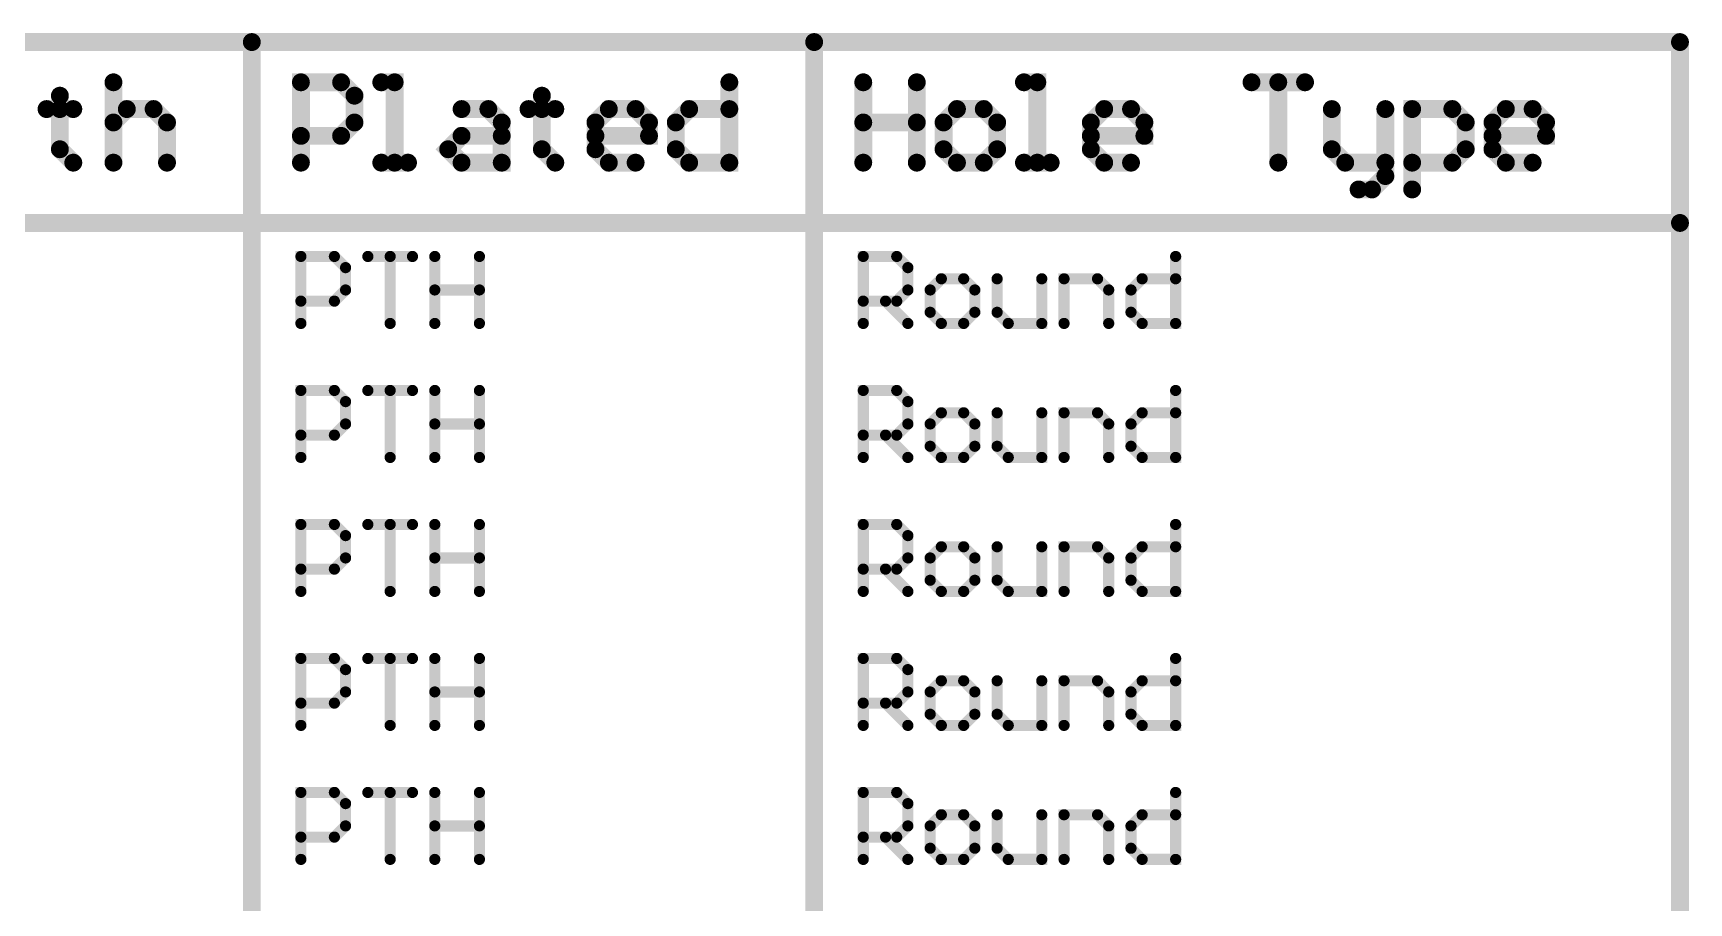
# Model space of a CAD drawing. Extents: x -9.8 to 23.3, y -7.1 to 14.3.
# Drawn here: x 16.545 to 18.028, y 2.351 to 3.13 of the extents above; entities that cross this region are included whole.
import ezdxf

# ---------------------------------------------------------------- set-up
doc = ezdxf.new("R2010")
doc.units = 0
doc.layers.add('2D_LINE_00', color=1, linetype='CONTINUOUS')

# ---------------------------------------------------------------- blocks, each defined once
blk = doc.blocks.new('SMOOTH_0$01')
at = {"const_width": 0.005}
blk.add_lwpolyline([(-0.0025, 0, 1), (0.0025, 0, 1)], format="xyb", close=True, dxfattribs=at)
blk = doc.blocks.new('DRAWING_2429')
at = {"layer": '2D_LINE_00', "const_width": 0.01}
blk.add_lwpolyline([(0, 0), (0, 0.05998), (0.02999, 0.05998), (0.03999, 0.04998), (0.03999, 0.02999), (0.02999, 0.01999), (0, 0.01999)], dxfattribs=at)
at = {"layer": '2D_LINE_00'}
for p in [(0, 0.05998), (0.02999, 0.05998), (0.03999, 0.04998), (0.03999, 0.02999), (0, 0.01999), (0.02999, 0.01999), (0, 0)]:
    blk.add_blockref('SMOOTH_0$01', p, dxfattribs=at)
blk = doc.blocks.new('DRAWING_2430')
at = {"layer": '2D_LINE_00', "const_width": 0.01}
blk.add_lwpolyline([(0, 0), (0.03999, 0), (0.01999, 0), (0.01999, -0.05998)], dxfattribs=at)
at = {"layer": '2D_LINE_00'}
for p in [(0, 0), (0.01999, 0), (0.03999, 0), (0.01999, -0.05998)]:
    blk.add_blockref('SMOOTH_0$01', p, dxfattribs=at)
blk = doc.blocks.new('DRAWING_2431')
at = {"layer": '2D_LINE_00', "const_width": 0.01}
blk.add_lwpolyline([(0, 0), (0, -0.05998), (0, -0.02999), (0.03999, -0.02999), (0.03999, 0), (0.03999, -0.05998)], dxfattribs=at)
at = {"layer": '2D_LINE_00'}
for p in [(0, 0), (0.03999, 0), (0, -0.02999), (0.03999, -0.02999), (0, -0.05998), (0.03999, -0.05998)]:
    blk.add_blockref('SMOOTH_0$01', p, dxfattribs=at)
blk = doc.blocks.new('DRAWING_2432')
at = {"layer": '2D_LINE_00', "const_width": 0.01}
blk.add_lwpolyline([(0, 0), (0, 0.05998), (0.02999, 0.05998), (0.03998, 0.04998), (0.03998, 0.02999), (0.02999, 0.01999), (0, 0.01999)], dxfattribs=at)
at = {"layer": '2D_LINE_00'}
for p in [(0, 0.05998), (0.02999, 0.05998), (0.03998, 0.04998), (0.03998, 0.02999), (0, 0.01999), (0.02999, 0.01999), (0, 0)]:
    blk.add_blockref('SMOOTH_0$01', p, dxfattribs=at)
blk = doc.blocks.new('DRAWING_2433')
at = {"layer": '2D_LINE_00', "const_width": 0.01}
blk.add_lwpolyline([(0, 0), (0.01999, -0.01999)], dxfattribs=at)
at = {"layer": '2D_LINE_00'}
for p in [(0, 0), (0.01999, -0.01999)]:
    blk.add_blockref('SMOOTH_0$01', p, dxfattribs=at)
blk = doc.blocks.new('DRAWING_2434')
at = {"layer": '2D_LINE_00', "const_width": 0.01}
blk.add_lwpolyline([(0, 0), (0.02, 0), (0.02999, 0.01), (0.02999, 0.02999), (0.02, 0.03999), (0, 0.03999), (-0.00999, 0.02999), (-0.00999, 0.01), (0, 0)], dxfattribs=at)
at = {"layer": '2D_LINE_00'}
for p in [(0, 0.03999), (0.02, 0.03999), (-0.00999, 0.02999), (0.02999, 0.02999), (-0.00999, 0.01), (0.02999, 0.01), (0, 0), (0, 0), (0.02, 0)]:
    blk.add_blockref('SMOOTH_0$01', p, dxfattribs=at)
blk = doc.blocks.new('DRAWING_2435')
at = {"layer": '2D_LINE_00', "const_width": 0.01}
blk.add_lwpolyline([(0, 0), (0, -0.02999), (0.00999, -0.03999), (0.03998, -0.03999), (0.03998, 0)], dxfattribs=at)
at = {"layer": '2D_LINE_00'}
for p in [(0, 0), (0.03998, 0), (0, -0.02999), (0.00999, -0.03999), (0.03998, -0.03999)]:
    blk.add_blockref('SMOOTH_0$01', p, dxfattribs=at)
blk = doc.blocks.new('DRAWING_2436')
at = {"layer": '2D_LINE_00', "const_width": 0.01}
blk.add_lwpolyline([(0, 0), (0, 0.03999), (0.02999, 0.03999), (0.03999, 0.02999), (0.03999, 0)], dxfattribs=at)
at = {"layer": '2D_LINE_00'}
for p in [(0, 0.03999), (0.02999, 0.03999), (0.03999, 0.02999), (0, 0), (0.03999, 0)]:
    blk.add_blockref('SMOOTH_0$01', p, dxfattribs=at)
blk = doc.blocks.new('DRAWING_2437')
at = {"layer": '2D_LINE_00', "const_width": 0.01}
blk.add_lwpolyline([(0, 0), (0, -0.05998), (-0.03, -0.05998), (-0.03999, -0.04998), (-0.03999, -0.02999), (-0.03, -0.01999), (0, -0.01999)], dxfattribs=at)
at = {"layer": '2D_LINE_00'}
for p in [(0, 0), (-0.03999, -0.02999), (-0.03, -0.01999), (0, -0.01999), (-0.03999, -0.04998), (-0.03, -0.05998), (0, -0.05998)]:
    blk.add_blockref('SMOOTH_0$01', p, dxfattribs=at)
blk = doc.blocks.new('DRAWING_2457')
at = {"layer": '2D_LINE_00', "const_width": 0.01}
blk.add_lwpolyline([(0, 0), (0, 0.05998), (0.02999, 0.05998), (0.03999, 0.04998), (0.03999, 0.02999), (0.02999, 0.01999), (0, 0.01999)], dxfattribs=at)
at = {"layer": '2D_LINE_00'}
for p in [(0, 0.05998), (0.02999, 0.05998), (0.03999, 0.04998), (0.03999, 0.02999), (0, 0.01999), (0.02999, 0.01999), (0, 0)]:
    blk.add_blockref('SMOOTH_0$01', p, dxfattribs=at)
blk = doc.blocks.new('DRAWING_2458')
at = {"layer": '2D_LINE_00', "const_width": 0.01}
blk.add_lwpolyline([(0, 0), (0.03999, 0), (0.01999, 0), (0.01999, -0.05998)], dxfattribs=at)
at = {"layer": '2D_LINE_00'}
for p in [(0, 0), (0.01999, 0), (0.03999, 0), (0.01999, -0.05998)]:
    blk.add_blockref('SMOOTH_0$01', p, dxfattribs=at)
blk = doc.blocks.new('DRAWING_2459')
at = {"layer": '2D_LINE_00', "const_width": 0.01}
blk.add_lwpolyline([(0, 0), (0, -0.05998), (0, -0.02999), (0.03999, -0.02999), (0.03999, 0), (0.03999, -0.05998)], dxfattribs=at)
at = {"layer": '2D_LINE_00'}
for p in [(0, 0), (0.03999, 0), (0, -0.02999), (0.03999, -0.02999), (0, -0.05998), (0.03999, -0.05998)]:
    blk.add_blockref('SMOOTH_0$01', p, dxfattribs=at)
blk = doc.blocks.new('DRAWING_2460')
at = {"layer": '2D_LINE_00', "const_width": 0.01}
blk.add_lwpolyline([(0, 0), (0, 0.05998), (0.02999, 0.05998), (0.03998, 0.04998), (0.03998, 0.02999), (0.02999, 0.01999), (0, 0.01999)], dxfattribs=at)
at = {"layer": '2D_LINE_00'}
for p in [(0, 0.05998), (0.02999, 0.05998), (0.03998, 0.04998), (0.03998, 0.02999), (0, 0.01999), (0.02999, 0.01999), (0, 0)]:
    blk.add_blockref('SMOOTH_0$01', p, dxfattribs=at)
blk = doc.blocks.new('DRAWING_2461')
at = {"layer": '2D_LINE_00', "const_width": 0.01}
blk.add_lwpolyline([(0, 0), (0.01999, -0.01999)], dxfattribs=at)
at = {"layer": '2D_LINE_00'}
for p in [(0, 0), (0.01999, -0.01999)]:
    blk.add_blockref('SMOOTH_0$01', p, dxfattribs=at)
blk = doc.blocks.new('DRAWING_2462')
at = {"layer": '2D_LINE_00', "const_width": 0.01}
blk.add_lwpolyline([(0, 0), (0.02, 0), (0.02999, 0.01), (0.02999, 0.02999), (0.02, 0.03999), (0, 0.03999), (-0.00999, 0.02999), (-0.00999, 0.01), (0, 0)], dxfattribs=at)
at = {"layer": '2D_LINE_00'}
for p in [(0, 0.03999), (0.02, 0.03999), (-0.00999, 0.02999), (0.02999, 0.02999), (-0.00999, 0.01), (0.02999, 0.01), (0, 0), (0, 0), (0.02, 0)]:
    blk.add_blockref('SMOOTH_0$01', p, dxfattribs=at)
blk = doc.blocks.new('DRAWING_2463')
at = {"layer": '2D_LINE_00', "const_width": 0.01}
blk.add_lwpolyline([(0, 0), (0, -0.02999), (0.00999, -0.03999), (0.03998, -0.03999), (0.03998, 0)], dxfattribs=at)
at = {"layer": '2D_LINE_00'}
for p in [(0, 0), (0.03998, 0), (0, -0.02999), (0.00999, -0.03999), (0.03998, -0.03999)]:
    blk.add_blockref('SMOOTH_0$01', p, dxfattribs=at)
blk = doc.blocks.new('DRAWING_2464')
at = {"layer": '2D_LINE_00', "const_width": 0.01}
blk.add_lwpolyline([(0, 0), (0, 0.03999), (0.02999, 0.03999), (0.03999, 0.02999), (0.03999, 0)], dxfattribs=at)
at = {"layer": '2D_LINE_00'}
for p in [(0, 0.03999), (0.02999, 0.03999), (0.03999, 0.02999), (0, 0), (0.03999, 0)]:
    blk.add_blockref('SMOOTH_0$01', p, dxfattribs=at)
blk = doc.blocks.new('DRAWING_2465')
at = {"layer": '2D_LINE_00', "const_width": 0.01}
blk.add_lwpolyline([(0, 0), (0, -0.05998), (-0.03, -0.05998), (-0.03999, -0.04998), (-0.03999, -0.02999), (-0.03, -0.01999), (0, -0.01999)], dxfattribs=at)
at = {"layer": '2D_LINE_00'}
for p in [(0, 0), (-0.03999, -0.02999), (-0.03, -0.01999), (0, -0.01999), (-0.03999, -0.04998), (-0.03, -0.05998), (0, -0.05998)]:
    blk.add_blockref('SMOOTH_0$01', p, dxfattribs=at)
blk = doc.blocks.new('DRAWING_2484')
at = {"layer": '2D_LINE_00', "const_width": 0.01}
blk.add_lwpolyline([(0, 0), (0, 0.05998), (0.02999, 0.05998), (0.03999, 0.04998), (0.03999, 0.02999), (0.02999, 0.01999), (0, 0.01999)], dxfattribs=at)
at = {"layer": '2D_LINE_00'}
for p in [(0, 0.05998), (0.02999, 0.05998), (0.03999, 0.04998), (0.03999, 0.02999), (0, 0.01999), (0.02999, 0.01999), (0, 0)]:
    blk.add_blockref('SMOOTH_0$01', p, dxfattribs=at)
blk = doc.blocks.new('DRAWING_2485')
at = {"layer": '2D_LINE_00', "const_width": 0.01}
blk.add_lwpolyline([(0, 0), (0.03999, 0), (0.01999, 0), (0.01999, -0.05998)], dxfattribs=at)
at = {"layer": '2D_LINE_00'}
for p in [(0, 0), (0.01999, 0), (0.03999, 0), (0.01999, -0.05998)]:
    blk.add_blockref('SMOOTH_0$01', p, dxfattribs=at)
blk = doc.blocks.new('DRAWING_2486')
at = {"layer": '2D_LINE_00', "const_width": 0.01}
blk.add_lwpolyline([(0, 0), (0, -0.05998), (0, -0.02999), (0.03999, -0.02999), (0.03999, 0), (0.03999, -0.05998)], dxfattribs=at)
at = {"layer": '2D_LINE_00'}
for p in [(0, 0), (0.03999, 0), (0, -0.02999), (0.03999, -0.02999), (0, -0.05998), (0.03999, -0.05998)]:
    blk.add_blockref('SMOOTH_0$01', p, dxfattribs=at)
blk = doc.blocks.new('DRAWING_2487')
at = {"layer": '2D_LINE_00', "const_width": 0.01}
blk.add_lwpolyline([(0, 0), (0, 0.05998), (0.02999, 0.05998), (0.03998, 0.04998), (0.03998, 0.02999), (0.02999, 0.01999), (0, 0.01999)], dxfattribs=at)
at = {"layer": '2D_LINE_00'}
for p in [(0, 0.05998), (0.02999, 0.05998), (0.03998, 0.04998), (0.03998, 0.02999), (0, 0.01999), (0.02999, 0.01999), (0, 0)]:
    blk.add_blockref('SMOOTH_0$01', p, dxfattribs=at)
blk = doc.blocks.new('DRAWING_2488')
at = {"layer": '2D_LINE_00', "const_width": 0.01}
blk.add_lwpolyline([(0, 0), (0.01999, -0.01999)], dxfattribs=at)
at = {"layer": '2D_LINE_00'}
for p in [(0, 0), (0.01999, -0.01999)]:
    blk.add_blockref('SMOOTH_0$01', p, dxfattribs=at)
blk = doc.blocks.new('DRAWING_2489')
at = {"layer": '2D_LINE_00', "const_width": 0.01}
blk.add_lwpolyline([(0, 0), (0.02, 0), (0.02999, 0.01), (0.02999, 0.02999), (0.02, 0.03999), (0, 0.03999), (-0.00999, 0.02999), (-0.00999, 0.01), (0, 0)], dxfattribs=at)
at = {"layer": '2D_LINE_00'}
for p in [(0, 0.03999), (0.02, 0.03999), (-0.00999, 0.02999), (0.02999, 0.02999), (-0.00999, 0.01), (0.02999, 0.01), (0, 0), (0, 0), (0.02, 0)]:
    blk.add_blockref('SMOOTH_0$01', p, dxfattribs=at)
blk = doc.blocks.new('DRAWING_2490')
at = {"layer": '2D_LINE_00', "const_width": 0.01}
blk.add_lwpolyline([(0, 0), (0, -0.02999), (0.00999, -0.03999), (0.03998, -0.03999), (0.03998, 0)], dxfattribs=at)
at = {"layer": '2D_LINE_00'}
for p in [(0, 0), (0.03998, 0), (0, -0.02999), (0.00999, -0.03999), (0.03998, -0.03999)]:
    blk.add_blockref('SMOOTH_0$01', p, dxfattribs=at)
blk = doc.blocks.new('DRAWING_2491')
at = {"layer": '2D_LINE_00', "const_width": 0.01}
blk.add_lwpolyline([(0, 0), (0, 0.03999), (0.02999, 0.03999), (0.03999, 0.02999), (0.03999, 0)], dxfattribs=at)
at = {"layer": '2D_LINE_00'}
for p in [(0, 0.03999), (0.02999, 0.03999), (0.03999, 0.02999), (0, 0), (0.03999, 0)]:
    blk.add_blockref('SMOOTH_0$01', p, dxfattribs=at)
blk = doc.blocks.new('DRAWING_2492')
at = {"layer": '2D_LINE_00', "const_width": 0.01}
blk.add_lwpolyline([(0, 0), (0, -0.05998), (-0.03, -0.05998), (-0.03999, -0.04998), (-0.03999, -0.02999), (-0.03, -0.01999), (0, -0.01999)], dxfattribs=at)
at = {"layer": '2D_LINE_00'}
for p in [(0, 0), (-0.03999, -0.02999), (-0.03, -0.01999), (0, -0.01999), (-0.03999, -0.04998), (-0.03, -0.05998), (0, -0.05998)]:
    blk.add_blockref('SMOOTH_0$01', p, dxfattribs=at)
blk = doc.blocks.new('DRAWING_2516')
at = {"layer": '2D_LINE_00', "const_width": 0.01}
blk.add_lwpolyline([(0, 0), (0, 0.05998), (0.02999, 0.05998), (0.03999, 0.04998), (0.03999, 0.02999), (0.02999, 0.01999), (0, 0.01999)], dxfattribs=at)
at = {"layer": '2D_LINE_00'}
for p in [(0, 0.05998), (0.02999, 0.05998), (0.03999, 0.04998), (0.03999, 0.02999), (0, 0.01999), (0.02999, 0.01999), (0, 0)]:
    blk.add_blockref('SMOOTH_0$01', p, dxfattribs=at)
blk = doc.blocks.new('DRAWING_2517')
at = {"layer": '2D_LINE_00', "const_width": 0.01}
blk.add_lwpolyline([(0, 0), (0.03999, 0), (0.01999, 0), (0.01999, -0.05998)], dxfattribs=at)
at = {"layer": '2D_LINE_00'}
for p in [(0, 0), (0.01999, 0), (0.03999, 0), (0.01999, -0.05998)]:
    blk.add_blockref('SMOOTH_0$01', p, dxfattribs=at)
blk = doc.blocks.new('DRAWING_2518')
at = {"layer": '2D_LINE_00', "const_width": 0.01}
blk.add_lwpolyline([(0, 0), (0, -0.05998), (0, -0.02999), (0.03999, -0.02999), (0.03999, 0), (0.03999, -0.05998)], dxfattribs=at)
at = {"layer": '2D_LINE_00'}
for p in [(0, 0), (0.03999, 0), (0, -0.02999), (0.03999, -0.02999), (0, -0.05998), (0.03999, -0.05998)]:
    blk.add_blockref('SMOOTH_0$01', p, dxfattribs=at)
blk = doc.blocks.new('DRAWING_2519')
at = {"layer": '2D_LINE_00', "const_width": 0.01}
blk.add_lwpolyline([(0, 0), (0, 0.05998), (0.02999, 0.05998), (0.03998, 0.04998), (0.03998, 0.02999), (0.02999, 0.01999), (0, 0.01999)], dxfattribs=at)
at = {"layer": '2D_LINE_00'}
for p in [(0, 0.05998), (0.02999, 0.05998), (0.03998, 0.04998), (0.03998, 0.02999), (0, 0.01999), (0.02999, 0.01999), (0, 0)]:
    blk.add_blockref('SMOOTH_0$01', p, dxfattribs=at)
blk = doc.blocks.new('DRAWING_2520')
at = {"layer": '2D_LINE_00', "const_width": 0.01}
blk.add_lwpolyline([(0, 0), (0.01999, -0.01999)], dxfattribs=at)
at = {"layer": '2D_LINE_00'}
for p in [(0, 0), (0.01999, -0.01999)]:
    blk.add_blockref('SMOOTH_0$01', p, dxfattribs=at)
blk = doc.blocks.new('DRAWING_2521')
at = {"layer": '2D_LINE_00', "const_width": 0.01}
blk.add_lwpolyline([(0, 0), (0.02, 0), (0.02999, 0.01), (0.02999, 0.02999), (0.02, 0.03999), (0, 0.03999), (-0.00999, 0.02999), (-0.00999, 0.01), (0, 0)], dxfattribs=at)
at = {"layer": '2D_LINE_00'}
for p in [(0, 0.03999), (0.02, 0.03999), (-0.00999, 0.02999), (0.02999, 0.02999), (-0.00999, 0.01), (0.02999, 0.01), (0, 0), (0, 0), (0.02, 0)]:
    blk.add_blockref('SMOOTH_0$01', p, dxfattribs=at)
blk = doc.blocks.new('DRAWING_2522')
at = {"layer": '2D_LINE_00', "const_width": 0.01}
blk.add_lwpolyline([(0, 0), (0, -0.02999), (0.00999, -0.03999), (0.03998, -0.03999), (0.03998, 0)], dxfattribs=at)
at = {"layer": '2D_LINE_00'}
for p in [(0, 0), (0.03998, 0), (0, -0.02999), (0.00999, -0.03999), (0.03998, -0.03999)]:
    blk.add_blockref('SMOOTH_0$01', p, dxfattribs=at)
blk = doc.blocks.new('DRAWING_2523')
at = {"layer": '2D_LINE_00', "const_width": 0.01}
blk.add_lwpolyline([(0, 0), (0, 0.03999), (0.02999, 0.03999), (0.03999, 0.02999), (0.03999, 0)], dxfattribs=at)
at = {"layer": '2D_LINE_00'}
for p in [(0, 0.03999), (0.02999, 0.03999), (0.03999, 0.02999), (0, 0), (0.03999, 0)]:
    blk.add_blockref('SMOOTH_0$01', p, dxfattribs=at)
blk = doc.blocks.new('DRAWING_2524')
at = {"layer": '2D_LINE_00', "const_width": 0.01}
blk.add_lwpolyline([(0, 0), (0, -0.05998), (-0.03, -0.05998), (-0.03999, -0.04998), (-0.03999, -0.02999), (-0.03, -0.01999), (0, -0.01999)], dxfattribs=at)
at = {"layer": '2D_LINE_00'}
for p in [(0, 0), (-0.03999, -0.02999), (-0.03, -0.01999), (0, -0.01999), (-0.03999, -0.04998), (-0.03, -0.05998), (0, -0.05998)]:
    blk.add_blockref('SMOOTH_0$01', p, dxfattribs=at)
blk = doc.blocks.new('DRAWING_2544')
at = {"layer": '2D_LINE_00', "const_width": 0.01}
blk.add_lwpolyline([(0, 0), (0, 0.05998), (0.02999, 0.05998), (0.03999, 0.04998), (0.03999, 0.02999), (0.02999, 0.01999), (0, 0.01999)], dxfattribs=at)
at = {"layer": '2D_LINE_00'}
for p in [(0, 0.05998), (0.02999, 0.05998), (0.03999, 0.04998), (0.03999, 0.02999), (0, 0.01999), (0.02999, 0.01999), (0, 0)]:
    blk.add_blockref('SMOOTH_0$01', p, dxfattribs=at)
blk = doc.blocks.new('DRAWING_2545')
at = {"layer": '2D_LINE_00', "const_width": 0.01}
blk.add_lwpolyline([(0, 0), (0.03999, 0), (0.01999, 0), (0.01999, -0.05998)], dxfattribs=at)
at = {"layer": '2D_LINE_00'}
for p in [(0, 0), (0.01999, 0), (0.03999, 0), (0.01999, -0.05998)]:
    blk.add_blockref('SMOOTH_0$01', p, dxfattribs=at)
blk = doc.blocks.new('DRAWING_2546')
at = {"layer": '2D_LINE_00', "const_width": 0.01}
blk.add_lwpolyline([(0, 0), (0, -0.05998), (0, -0.02999), (0.03999, -0.02999), (0.03999, 0), (0.03999, -0.05998)], dxfattribs=at)
at = {"layer": '2D_LINE_00'}
for p in [(0, 0), (0.03999, 0), (0, -0.02999), (0.03999, -0.02999), (0, -0.05998), (0.03999, -0.05998)]:
    blk.add_blockref('SMOOTH_0$01', p, dxfattribs=at)
blk = doc.blocks.new('DRAWING_2547')
at = {"layer": '2D_LINE_00', "const_width": 0.01}
blk.add_lwpolyline([(0, 0), (0, 0.05998), (0.02999, 0.05998), (0.03998, 0.04998), (0.03998, 0.02999), (0.02999, 0.01999), (0, 0.01999)], dxfattribs=at)
at = {"layer": '2D_LINE_00'}
for p in [(0, 0.05998), (0.02999, 0.05998), (0.03998, 0.04998), (0.03998, 0.02999), (0, 0.01999), (0.02999, 0.01999), (0, 0)]:
    blk.add_blockref('SMOOTH_0$01', p, dxfattribs=at)
blk = doc.blocks.new('DRAWING_2548')
at = {"layer": '2D_LINE_00', "const_width": 0.01}
blk.add_lwpolyline([(0, 0), (0.01999, -0.01999)], dxfattribs=at)
at = {"layer": '2D_LINE_00'}
for p in [(0, 0), (0.01999, -0.01999)]:
    blk.add_blockref('SMOOTH_0$01', p, dxfattribs=at)
blk = doc.blocks.new('DRAWING_2549')
at = {"layer": '2D_LINE_00', "const_width": 0.01}
blk.add_lwpolyline([(0, 0), (0.02, 0), (0.02999, 0.01), (0.02999, 0.02999), (0.02, 0.03999), (0, 0.03999), (-0.00999, 0.02999), (-0.00999, 0.01), (0, 0)], dxfattribs=at)
at = {"layer": '2D_LINE_00'}
for p in [(0, 0.03999), (0.02, 0.03999), (-0.00999, 0.02999), (0.02999, 0.02999), (-0.00999, 0.01), (0.02999, 0.01), (0, 0), (0, 0), (0.02, 0)]:
    blk.add_blockref('SMOOTH_0$01', p, dxfattribs=at)
blk = doc.blocks.new('DRAWING_2550')
at = {"layer": '2D_LINE_00', "const_width": 0.01}
blk.add_lwpolyline([(0, 0), (0, -0.02999), (0.00999, -0.03999), (0.03998, -0.03999), (0.03998, 0)], dxfattribs=at)
at = {"layer": '2D_LINE_00'}
for p in [(0, 0), (0.03998, 0), (0, -0.02999), (0.00999, -0.03999), (0.03998, -0.03999)]:
    blk.add_blockref('SMOOTH_0$01', p, dxfattribs=at)
blk = doc.blocks.new('DRAWING_2551')
at = {"layer": '2D_LINE_00', "const_width": 0.01}
blk.add_lwpolyline([(0, 0), (0, 0.03999), (0.02999, 0.03999), (0.03999, 0.02999), (0.03999, 0)], dxfattribs=at)
at = {"layer": '2D_LINE_00'}
for p in [(0, 0.03999), (0.02999, 0.03999), (0.03999, 0.02999), (0, 0), (0.03999, 0)]:
    blk.add_blockref('SMOOTH_0$01', p, dxfattribs=at)
blk = doc.blocks.new('DRAWING_2552')
at = {"layer": '2D_LINE_00', "const_width": 0.01}
blk.add_lwpolyline([(0, 0), (0, -0.05998), (-0.03, -0.05998), (-0.03999, -0.04998), (-0.03999, -0.02999), (-0.03, -0.01999), (0, -0.01999)], dxfattribs=at)
at = {"layer": '2D_LINE_00'}
for p in [(0, 0), (-0.03999, -0.02999), (-0.03, -0.01999), (0, -0.01999), (-0.03999, -0.04998), (-0.03, -0.05998), (0, -0.05998)]:
    blk.add_blockref('SMOOTH_0$01', p, dxfattribs=at)
blk = doc.blocks.new('SMOOTH_0$016')
at = {"const_width": 0.008}
blk.add_lwpolyline([(-0.004, 0, 1), (0.004, 0, 1)], format="xyb", close=True, dxfattribs=at)
blk = doc.blocks.new('DRAWING_4233')
at = {"layer": '2D_LINE_00', "const_width": 0.016}
blk.add_lwpolyline([(0, 0), (0, -0.01199), (-0.012, -0.01199), (0.012, -0.01199), (0, -0.01199), (0, -0.04798), (0.012, -0.05998)], dxfattribs=at)
at = {"layer": '2D_LINE_00'}
for p in [(0, 0), (-0.012, -0.01199), (0, -0.01199), (0, -0.01199), (0.012, -0.01199), (0, -0.04798), (0.012, -0.05998)]:
    blk.add_blockref('SMOOTH_0$016', p, dxfattribs=at)
blk = doc.blocks.new('DRAWING_4234')
at = {"layer": '2D_LINE_00', "const_width": 0.016}
blk.add_lwpolyline([(0, 0), (0, -0.07198), (0, -0.03599), (0.012, -0.02399), (0.03599, -0.02399), (0.04799, -0.03599), (0.04799, -0.07198)], dxfattribs=at)
at = {"layer": '2D_LINE_00'}
for p in [(0, 0), (0, -0.03599), (0.012, -0.02399), (0.03599, -0.02399), (0.04799, -0.03599), (0, -0.07198), (0.04799, -0.07198)]:
    blk.add_blockref('SMOOTH_0$016', p, dxfattribs=at)
blk = doc.blocks.new('DRAWING_4235')
at = {"layer": '2D_LINE_00', "const_width": 0.016}
blk.add_lwpolyline([(0, 0), (0, 0.07198), (0.03599, 0.07198), (0.04798, 0.05998), (0.04798, 0.03599), (0.03599, 0.02399), (0, 0.02399)], dxfattribs=at)
at = {"layer": '2D_LINE_00'}
for p in [(0, 0.07198), (0.03599, 0.07198), (0.04798, 0.05998), (0, 0.02399), (0.03599, 0.02399), (0.04798, 0.03599), (0, 0)]:
    blk.add_blockref('SMOOTH_0$016', p, dxfattribs=at)
blk = doc.blocks.new('DRAWING_4236')
at = {"layer": '2D_LINE_00', "const_width": 0.016}
blk.add_lwpolyline([(0, 0), (0.02399, 0), (0.01199, 0), (0.01199, 0.07198), (0, 0.07198)], dxfattribs=at)
at = {"layer": '2D_LINE_00'}
for p in [(0, 0.07198), (0.01199, 0.07198), (0, 0), (0.01199, 0), (0.02399, 0)]:
    blk.add_blockref('SMOOTH_0$016', p, dxfattribs=at)
blk = doc.blocks.new('DRAWING_4237')
at = {"layer": '2D_LINE_00', "const_width": 0.016}
blk.add_lwpolyline([(0, 0), (0.024, 0), (0.03599, -0.012), (0.03599, -0.04799), (0, -0.04799), (-0.01199, -0.03599), (0, -0.024), (0.03599, -0.024)], dxfattribs=at)
at = {"layer": '2D_LINE_00'}
for p in [(0, 0), (0.024, 0), (0.03599, -0.012), (-0.01199, -0.03599), (0, -0.024), (0.03599, -0.024), (0, -0.04799), (0.03599, -0.04799)]:
    blk.add_blockref('SMOOTH_0$016', p, dxfattribs=at)
blk = doc.blocks.new('DRAWING_4238')
at = {"layer": '2D_LINE_00', "const_width": 0.016}
blk.add_lwpolyline([(0, 0), (0, -0.01199), (-0.012, -0.01199), (0.012, -0.01199), (0, -0.01199), (0, -0.04798), (0.012, -0.05998)], dxfattribs=at)
at = {"layer": '2D_LINE_00'}
for p in [(0, 0), (-0.012, -0.01199), (0, -0.01199), (0, -0.01199), (0.012, -0.01199), (0, -0.04798), (0.012, -0.05998)]:
    blk.add_blockref('SMOOTH_0$016', p, dxfattribs=at)
blk = doc.blocks.new('DRAWING_4239')
at = {"layer": '2D_LINE_00', "const_width": 0.016}
blk.add_lwpolyline([(0, 0), (-0.02399, 0), (-0.03599, 0.012), (-0.03599, 0.03599), (-0.02399, 0.04799), (0, 0.04799), (0.012, 0.03599), (0.012, 0.02399), (-0.03599, 0.02399)], dxfattribs=at)
at = {"layer": '2D_LINE_00'}
for p in [(-0.02399, 0.04799), (0, 0.04799), (-0.03599, 0.03599), (-0.03599, 0.02399), (0.012, 0.03599), (0.012, 0.02399), (-0.03599, 0.012), (-0.02399, 0), (0, 0)]:
    blk.add_blockref('SMOOTH_0$016', p, dxfattribs=at)
blk = doc.blocks.new('DRAWING_4240')
at = {"layer": '2D_LINE_00', "const_width": 0.016}
blk.add_lwpolyline([(0, 0), (0, -0.07198), (-0.03599, -0.07198), (-0.04799, -0.05998), (-0.04799, -0.03599), (-0.03599, -0.02399), (0, -0.02399)], dxfattribs=at)
at = {"layer": '2D_LINE_00'}
for p in [(0, 0), (-0.04799, -0.03599), (-0.03599, -0.02399), (0, -0.02399), (-0.04799, -0.05998), (-0.03599, -0.07198), (0, -0.07198)]:
    blk.add_blockref('SMOOTH_0$016', p, dxfattribs=at)
blk = doc.blocks.new('DRAWING_4241')
at = {"layer": '2D_LINE_00', "const_width": 0.016}
blk.add_lwpolyline([(0, 0), (0, -0.07198), (0, -0.03599), (0.04798, -0.03599), (0.04798, 0), (0.04798, -0.07198)], dxfattribs=at)
at = {"layer": '2D_LINE_00'}
for p in [(0, 0), (0.04798, 0), (0, -0.03599), (0.04798, -0.03599), (0, -0.07198), (0.04798, -0.07198)]:
    blk.add_blockref('SMOOTH_0$016', p, dxfattribs=at)
blk = doc.blocks.new('DRAWING_4242')
at = {"layer": '2D_LINE_00', "const_width": 0.016}
blk.add_lwpolyline([(0, 0), (0.02399, 0), (0.03599, 0.012), (0.03599, 0.03599), (0.02399, 0.04799), (0, 0.04799), (-0.012, 0.03599), (-0.012, 0.012), (0, 0)], dxfattribs=at)
at = {"layer": '2D_LINE_00'}
for p in [(0, 0.04799), (0.02399, 0.04799), (-0.012, 0.03599), (0.03599, 0.03599), (-0.012, 0.012), (0.03599, 0.012), (0, 0), (0, 0), (0.02399, 0)]:
    blk.add_blockref('SMOOTH_0$016', p, dxfattribs=at)
blk = doc.blocks.new('DRAWING_4243')
at = {"layer": '2D_LINE_00', "const_width": 0.016}
blk.add_lwpolyline([(0, 0), (0.02399, 0), (0.012, 0), (0.012, 0.07198), (0, 0.07198)], dxfattribs=at)
at = {"layer": '2D_LINE_00'}
for p in [(0, 0.07198), (0.012, 0.07198), (0, 0), (0.012, 0), (0.02399, 0)]:
    blk.add_blockref('SMOOTH_0$016', p, dxfattribs=at)
blk = doc.blocks.new('DRAWING_4244')
at = {"layer": '2D_LINE_00', "const_width": 0.016}
blk.add_lwpolyline([(0, 0), (-0.02399, 0), (-0.03599, 0.012), (-0.03599, 0.03599), (-0.02399, 0.04799), (0, 0.04799), (0.01199, 0.03599), (0.01199, 0.02399), (-0.03599, 0.02399)], dxfattribs=at)
at = {"layer": '2D_LINE_00'}
for p in [(-0.02399, 0.04799), (0, 0.04799), (-0.03599, 0.03599), (-0.03599, 0.02399), (0.01199, 0.03599), (0.01199, 0.02399), (-0.03599, 0.012), (-0.02399, 0), (0, 0)]:
    blk.add_blockref('SMOOTH_0$016', p, dxfattribs=at)
blk = doc.blocks.new('DRAWING_4245')
at = {"layer": '2D_LINE_00', "const_width": 0.016}
blk.add_lwpolyline([(0, 0), (0.04799, 0), (0.02399, 0), (0.02399, -0.07198)], dxfattribs=at)
at = {"layer": '2D_LINE_00'}
for p in [(0, 0), (0.02399, 0), (0.04799, 0), (0.02399, -0.07198)]:
    blk.add_blockref('SMOOTH_0$016', p, dxfattribs=at)
blk = doc.blocks.new('DRAWING_4246')
at = {"layer": '2D_LINE_00', "const_width": 0.016}
blk.add_lwpolyline([(0, 0), (0, -0.03599), (0.012, -0.04799), (0.04798, -0.04799), (0.04798, -0.05999), (0.03599, -0.07198), (0.02399, -0.07198)], dxfattribs=at)
at = {"layer": '2D_LINE_00'}
for p in [(0, 0), (0, -0.03599), (0.012, -0.04799), (0.04798, -0.04799), (0.04798, -0.05999), (0.02399, -0.07198), (0.03599, -0.07198)]:
    blk.add_blockref('SMOOTH_0$016', p, dxfattribs=at)
blk = doc.blocks.new('DRAWING_4247')
at = {"layer": '2D_LINE_00', "const_width": 0.016}
blk.add_lwpolyline([(0, 0), (0, 0.04799)], dxfattribs=at)
at = {"layer": '2D_LINE_00'}
for p in [(0, 0.04799), (0, 0)]:
    blk.add_blockref('SMOOTH_0$016', p, dxfattribs=at)
blk = doc.blocks.new('DRAWING_4248')
at = {"layer": '2D_LINE_00', "const_width": 0.016}
blk.add_lwpolyline([(0, 0), (0, 0.07198), (0.03598, 0.07198), (0.04798, 0.05998), (0.04798, 0.03599), (0.03598, 0.02399), (0, 0.02399)], dxfattribs=at)
at = {"layer": '2D_LINE_00'}
for p in [(0, 0.07198), (0.03598, 0.07198), (0.04798, 0.05998), (0, 0.02399), (0.03598, 0.02399), (0.04798, 0.03599), (0, 0)]:
    blk.add_blockref('SMOOTH_0$016', p, dxfattribs=at)
blk = doc.blocks.new('DRAWING_4249')
at = {"layer": '2D_LINE_00', "const_width": 0.016}
blk.add_lwpolyline([(0, 0), (-0.02399, 0), (-0.03599, 0.012), (-0.03599, 0.03599), (-0.02399, 0.04799), (0, 0.04799), (0.012, 0.03599), (0.012, 0.02399), (-0.03599, 0.02399)], dxfattribs=at)
at = {"layer": '2D_LINE_00'}
for p in [(-0.02399, 0.04799), (0, 0.04799), (-0.03599, 0.03599), (-0.03599, 0.02399), (0.012, 0.03599), (0.012, 0.02399), (-0.03599, 0.012), (-0.02399, 0), (0, 0)]:
    blk.add_blockref('SMOOTH_0$016', p, dxfattribs=at)
blk = doc.blocks.new('DRAWING_4250')
at = {"layer": '2D_LINE_00', "const_width": 0.016}
blk.add_lwpolyline([(0, 0), (6.21829, 0)], dxfattribs=at)
at = {"layer": '2D_LINE_00'}
blk.add_blockref('SMOOTH_0$016', (6.21829, 0), dxfattribs=at)
blk = doc.blocks.new('DRAWING_4251')
at = {"layer": '2D_LINE_00', "const_width": 0.016}
blk.add_lwpolyline([(0, 0), (6.21829, 0)], dxfattribs=at)
at = {"layer": '2D_LINE_00'}
blk.add_blockref('SMOOTH_0$016', (6.21829, 0), dxfattribs=at)
blk = doc.blocks.new('DRAWING_4253')
at = {"layer": '2D_LINE_00', "const_width": 0.016}
blk.add_lwpolyline([(0, 0), (0, -3.042)], dxfattribs=at)
at = {"layer": '2D_LINE_00'}
blk.add_blockref('SMOOTH_0$016', (0, 0), dxfattribs=at)
blk = doc.blocks.new('DRAWING_4258')
at = {"layer": '2D_LINE_00', "const_width": 0.016}
blk.add_lwpolyline([(0, 0), (0, -3.042)], dxfattribs=at)
at = {"layer": '2D_LINE_00'}
blk.add_blockref('SMOOTH_0$016', (0, 0), dxfattribs=at)
blk = doc.blocks.new('DRAWING_4259')
at = {"layer": '2D_LINE_00', "const_width": 0.016}
blk.add_lwpolyline([(0, 0), (0, -3.042)], dxfattribs=at)
at = {"layer": '2D_LINE_00'}
blk.add_blockref('SMOOTH_0$016', (0, 0), dxfattribs=at)

msp = doc.modelspace()

# ---------------------------------------------------------------- block references
for name, p in [('DRAWING_4250', (11.802, 3.122)), ('DRAWING_4258', (16.74061, 3.122)), ('DRAWING_4259', (17.24449, 3.122)), ('DRAWING_4253', (18.02029, 3.122)), ('DRAWING_4234', (16.61662, 3.08598)), ('DRAWING_4235', (16.78461, 3.014)), ('DRAWING_4236', (16.85659, 3.014)), ('DRAWING_4240', (17.16849, 3.08598)), ('DRAWING_4241', (17.28849, 3.08598)), ('DRAWING_4243', (17.43244, 3.014)), ('DRAWING_4245', (17.63637, 3.08598)), ('DRAWING_4233', (16.56864, 3.07398)), ('DRAWING_4238', (17.00054, 3.07398)), ('DRAWING_4237', (16.92856, 3.06199)), ('DRAWING_4239', (17.08451, 3.014)), ('DRAWING_4242', (17.37246, 3.014)), ('DRAWING_4244', (17.52841, 3.014)), ('DRAWING_4246', (17.70835, 3.06199)), ('DRAWING_4247', (17.75633, 3.014)), ('DRAWING_4248', (17.78033, 2.99001)), ('DRAWING_4249', (17.88829, 3.014)), ('DRAWING_4251', (11.802, 2.96)), ('DRAWING_2429', (16.78461, 2.87)), ('DRAWING_2430', (16.84459, 2.92998)), ('DRAWING_2431', (16.90457, 2.92998)), ('DRAWING_2432', (17.28849, 2.87)), ('DRAWING_2437', (17.5684, 2.92998)), ('DRAWING_2434', (17.35846, 2.87)), ('DRAWING_2435', (17.40845, 2.90999)), ('DRAWING_2436', (17.46843, 2.87)), ('DRAWING_2433', (17.30848, 2.88999)), ('DRAWING_2457', (16.78461, 2.75)), ('DRAWING_2458', (16.84459, 2.80998)), ('DRAWING_2459', (16.90457, 2.80998)), ('DRAWING_2460', (17.28849, 2.75)), ('DRAWING_2465', (17.5684, 2.80998)), ('DRAWING_2462', (17.35846, 2.75)), ('DRAWING_2463', (17.40845, 2.78999)), ('DRAWING_2464', (17.46843, 2.75)), ('DRAWING_2461', (17.30848, 2.76999)), ('DRAWING_2484', (16.78461, 2.63)), ('DRAWING_2485', (16.84459, 2.68998)), ('DRAWING_2486', (16.90457, 2.68998)), ('DRAWING_2487', (17.28849, 2.63)), ('DRAWING_2492', (17.5684, 2.68998)), ('DRAWING_2489', (17.35846, 2.63)), ('DRAWING_2490', (17.40845, 2.66999)), ('DRAWING_2491', (17.46843, 2.63)), ('DRAWING_2488', (17.30848, 2.64999)), ('DRAWING_2516', (16.78461, 2.51)), ('DRAWING_2517', (16.84459, 2.56998)), ('DRAWING_2518', (16.90457, 2.56998)), ('DRAWING_2519', (17.28849, 2.51)), ('DRAWING_2524', (17.5684, 2.56998)), ('DRAWING_2521', (17.35846, 2.51)), ('DRAWING_2522', (17.40845, 2.54999)), ('DRAWING_2523', (17.46843, 2.51)), ('DRAWING_2520', (17.30848, 2.52999)), ('DRAWING_2544', (16.78461, 2.39)), ('DRAWING_2545', (16.84459, 2.44998)), ('DRAWING_2546', (16.90457, 2.44998)), ('DRAWING_2547', (17.28849, 2.39)), ('DRAWING_2552', (17.5684, 2.44998)), ('DRAWING_2549', (17.35846, 2.39)), ('DRAWING_2550', (17.40845, 2.42999)), ('DRAWING_2551', (17.46843, 2.39)), ('DRAWING_2548', (17.30848, 2.40999))]:
    msp.add_blockref(name, p)

doc.saveas('drawing.dxf')
